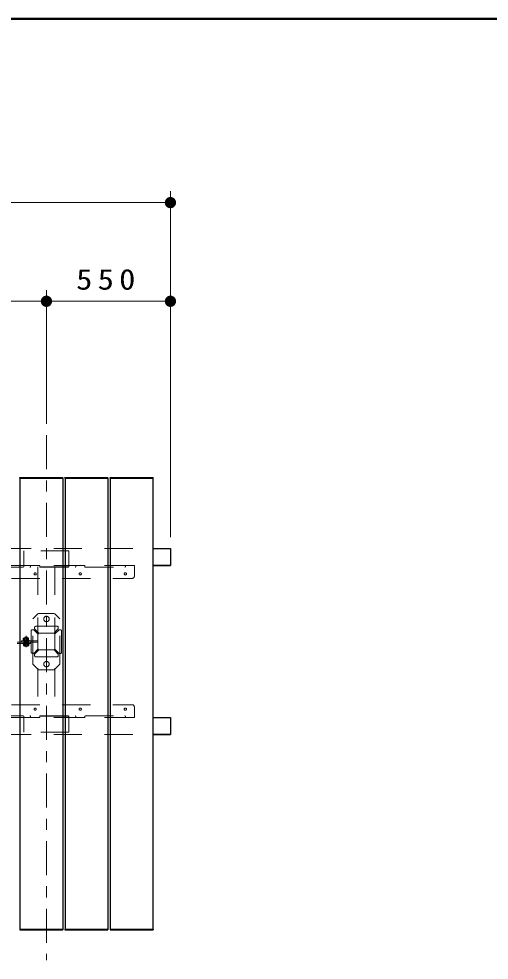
# Model space of a CAD drawing. Units: millimetres on the paper, with parts at other scales. Extents: x -385 to 0, y -10 to 267.
# Drawn here: x -246.6 to -204.9, y 183.5 to 267 of the extents above; entities that cross this region are included whole.
import ezdxf

# ---------------------------------------------------------------- set-up
doc = ezdxf.new("R2010")
doc.units = ezdxf.units.MM
for name, pattern in [('USER1', [4.5, 2.5, -2]), ('USER2', [6, 3, -1, 1, -1]), ('USER3', [8, 3, -1, 1, -1, 1, -1])]:
    doc.linetypes.add(name, pattern=pattern)
doc.layers.add('LY_1', color=7, linetype='Continuous', lineweight=25)
doc.layers.add('LY_2', color=7, linetype='Continuous', lineweight=13)
doc.styles.add('ＭＳ ゴシック', font='')
doc.styles.get('ＭＳ ゴシック').set_extended_font_data('MS Gothic')

# ---------------------------------------------------------------- blocks, each defined once
blk = doc.blocks.new('filled_dot')
at = {"color": 0, "linetype": 'Continuous', "lineweight": -2, "const_width": 1.25}
blk.add_lwpolyline([(-0.625, 0, 1), (0.625, 0, 1)], format="xyb", close=True, dxfattribs=at)

msp = doc.modelspace()

# ---------------------------------------------------------------- linework, layer by layer
at = {"layer": 'LY_1', "lineweight": 13}
for p, q in [((-233.177, 221.031), (-233.177, 251.704)), ((-309.177, 250.704), (-233.177, 250.704)), ((-244.177, 231.074), (-244.177, 242.953)), ((-298.177, 241.953), (-244.177, 241.953)), ((-244.177, 241.953), (-233.177, 241.953))]:
    msp.add_line(p, q, dxfattribs=at)
at = {"layer": 'LY_1', "color": 2, "linetype": 'USER2', "lineweight": 13}
msp.add_line((-244.177, 230.074), (-244.177, 183.526), dxfattribs=at)
at = {"layer": 'LY_1', "color": 131}
for p, q in [((-246.537, 226.281), (-246.537, 226.333)), ((-246.537, 226.333), (-242.717, 226.333)), ((-246.537, 226.281), (-242.717, 226.281)), ((-246.527, 226.281), (-246.527, 186.281)), ((-242.727, 226.281), (-242.727, 186.281)), ((-242.717, 226.281), (-242.717, 226.333)), ((-242.537, 226.281), (-242.537, 226.333)), ((-242.537, 226.333), (-238.717, 226.333)), ((-242.537, 226.281), (-238.717, 226.281)), ((-242.527, 226.281), (-242.527, 186.281)), ((-238.727, 226.281), (-238.727, 186.281)), ((-238.717, 226.281), (-238.717, 226.333)), ((-238.537, 226.281), (-238.537, 226.333)), ((-238.537, 226.333), (-234.717, 226.333)), ((-238.537, 226.281), (-234.717, 226.281)), ((-238.527, 226.281), (-238.527, 186.281)), ((-234.727, 226.281), (-234.727, 186.281)), ((-234.717, 226.281), (-234.717, 226.333)), ((-246.537, 186.281), (-242.717, 186.281)), ((-246.537, 186.281), (-246.537, 186.229)), ((-246.537, 186.229), (-242.717, 186.229)), ((-242.717, 186.281), (-242.717, 186.229)), ((-242.537, 186.281), (-238.717, 186.281)), ((-242.537, 186.281), (-242.537, 186.229)), ((-242.537, 186.229), (-238.717, 186.229)), ((-238.717, 186.281), (-238.717, 186.229)), ((-238.537, 186.281), (-234.717, 186.281)), ((-238.537, 186.281), (-238.537, 186.229)), ((-238.537, 186.229), (-234.717, 186.229)), ((-234.717, 186.281), (-234.717, 186.229))]:
    msp.add_line(p, q, dxfattribs=at)
at = {"layer": 'LY_1', "color": 4, "linetype": 'USER1', "lineweight": 13}
for p, q in [((-306.527, 220.031), (-234.737, 220.031)), ((-306.527, 218.531), (-234.737, 218.531)), ((-306.527, 205.031), (-234.737, 205.031)), ((-306.527, 203.531), (-234.737, 203.531))]:
    msp.add_line(p, q, dxfattribs=at)
at = {"layer": 'LY_1', "linetype": 'USER1', "lineweight": 13}
for p, q in [((-242.177, 219.831), (-246.177, 219.831)), ((-246.177, 218.531), (-246.177, 219.831)), ((-242.177, 218.531), (-242.177, 219.831)), ((-246.177, 218.411), (-246.177, 218.531)), ((-242.177, 218.411), (-246.177, 218.411)), ((-244.927, 218.411), (-244.927, 205.151)), ((-243.427, 218.411), (-243.427, 205.151)), ((-242.177, 218.411), (-242.177, 218.531)), ((-244.927, 214.231), (-245.377, 213.781)), ((-245.377, 209.781), (-245.377, 213.781)), ((-244.877, 214.281), (-244.927, 214.231)), ((-243.477, 214.281), (-244.877, 214.281)), ((-243.477, 214.281), (-243.427, 214.231)), ((-243.427, 214.231), (-242.977, 213.781)), ((-242.977, 209.781), (-242.977, 213.781)), ((-245.577, 211.721), (-246.777, 211.721)), ((-245.577, 211.601), (-246.777, 211.601)), ((-246.377, 211.721), (-246.377, 211.841)), ((-244.927, 211.841), (-246.377, 211.841)), ((-244.927, 211.721), (-246.377, 211.721)), ((-245.577, 211.601), (-245.577, 211.721)), ((-244.927, 209.331), (-245.377, 209.781)), ((-242.977, 209.781), (-243.427, 209.331)), ((-244.877, 209.281), (-244.927, 209.331)), ((-243.477, 209.281), (-244.877, 209.281)), ((-243.427, 209.331), (-243.477, 209.281)), ((-246.177, 205.151), (-246.177, 205.031)), ((-242.177, 205.151), (-246.177, 205.151)), ((-246.177, 205.031), (-246.177, 203.731)), ((-242.177, 205.151), (-242.177, 205.031)), ((-242.177, 205.031), (-242.177, 203.731)), ((-242.177, 203.731), (-246.177, 203.731))]:
    msp.add_line(p, q, dxfattribs=at)
at = {"layer": 'LY_1', "color": 4}
for p, q in [((-234.737, 220.031), (-233.177, 220.031)), ((-233.177, 220.031), (-233.177, 218.531)), ((-234.737, 218.531), (-233.177, 218.531)), ((-233.177, 218.531), (-234.737, 218.531)), ((-234.737, 205.031), (-233.177, 205.031)), ((-233.177, 205.031), (-233.177, 203.531)), ((-234.737, 203.531), (-233.177, 203.531)), ((-233.177, 203.531), (-234.737, 203.531))]:
    msp.add_line(p, q, dxfattribs=at)
at = {"layer": 'LY_1'}
for p, q in [((-234.737, 220.031), (-233.177, 220.031)), ((-246.197, 212.068), (-246.157, 212.091)), ((-246.197, 211.891), (-246.197, 212.068)), ((-245.797, 212.091), (-246.157, 212.091)), ((-246.097, 212.091), (-246.097, 212.151)), ((-245.857, 212.151), (-246.097, 212.151)), ((-246.087, 211.891), (-246.087, 212.068)), ((-245.867, 211.891), (-245.867, 212.068)), ((-245.857, 212.091), (-245.857, 212.151)), ((-245.758, 212.068), (-245.797, 212.091)), ((-245.758, 211.891), (-245.758, 212.068)), ((-246.217, 211.841), (-246.217, 211.891)), ((-246.217, 211.891), (-245.737, 211.891)), ((-246.217, 211.841), (-245.737, 211.841)), ((-246.217, 211.551), (-246.217, 211.601)), ((-245.737, 211.601), (-246.217, 211.601)), ((-245.737, 211.551), (-246.217, 211.551)), ((-246.197, 211.891), (-245.758, 211.891)), ((-246.197, 211.551), (-246.197, 211.424)), ((-246.197, 211.424), (-246.157, 211.401)), ((-246.157, 211.401), (-245.797, 211.401)), ((-246.087, 211.551), (-246.087, 211.424)), ((-245.867, 211.551), (-245.867, 211.424)), ((-245.758, 211.424), (-245.797, 211.401)), ((-245.758, 211.551), (-245.758, 211.424)), ((-245.737, 211.891), (-245.737, 211.841)), ((-245.737, 211.601), (-245.737, 211.551))]:
    msp.add_line(p, q, dxfattribs=at)
at = {"layer": 'LY_1', "color": 190, "linetype": 'USER1', "lineweight": 13}
for p, q in [((-248.717, 218.371), (-245.637, 218.371)), ((-245.577, 218.531), (-244.777, 218.531)), ((-245.577, 218.531), (-245.577, 218.431)), ((-244.777, 218.531), (-244.777, 218.431)), ((-244.717, 218.371), (-241.637, 218.371)), ((-241.577, 218.531), (-240.777, 218.531)), ((-241.577, 218.531), (-241.577, 218.431)), ((-240.777, 218.531), (-240.777, 218.431)), ((-240.717, 218.371), (-237.237, 218.371)), ((-237.177, 218.531), (-236.377, 218.531)), ((-237.177, 218.531), (-237.177, 218.431)), ((-236.377, 218.531), (-236.377, 217.581)), ((-269.777, 217.381), (-236.577, 217.381)), ((-269.777, 206.181), (-236.577, 206.181)), ((-236.377, 205.031), (-236.377, 205.981)), ((-248.717, 205.191), (-245.637, 205.191)), ((-245.577, 205.031), (-245.577, 205.131)), ((-245.577, 205.031), (-244.777, 205.031)), ((-244.777, 205.031), (-244.777, 205.131)), ((-244.717, 205.191), (-241.637, 205.191)), ((-241.577, 205.031), (-241.577, 205.131)), ((-241.577, 205.031), (-240.777, 205.031)), ((-240.777, 205.031), (-240.777, 205.131)), ((-240.717, 205.191), (-237.237, 205.191)), ((-237.177, 205.031), (-237.177, 205.131)), ((-237.177, 205.031), (-236.377, 205.031))]:
    msp.add_line(p, q, dxfattribs=at)
at = {"layer": 'LY_1', "linetype": 'USER3', "lineweight": 13}
for p, q in [((-245.227, 213.031), (-245.227, 212.943)), ((-244.856, 212.531), (-245.198, 212.872)), ((-243.227, 213.131), (-245.127, 213.131)), ((-243.498, 212.531), (-243.156, 212.872)), ((-243.127, 213.031), (-243.127, 212.943)), ((-245.527, 212.731), (-245.527, 210.831)), ((-245.427, 212.831), (-245.339, 212.831)), ((-244.927, 212.46), (-245.269, 212.802)), ((-244.927, 211.102), (-244.927, 212.46)), ((-244.856, 212.531), (-243.498, 212.531)), ((-243.427, 212.46), (-243.086, 212.802)), ((-243.427, 212.46), (-243.427, 211.102)), ((-242.927, 212.831), (-243.015, 212.831)), ((-242.827, 210.831), (-242.827, 212.731)), ((-245.427, 210.731), (-245.339, 210.731)), ((-244.927, 211.102), (-245.269, 210.76)), ((-245.227, 210.531), (-245.227, 210.619)), ((-244.856, 211.031), (-245.198, 210.689)), ((-245.127, 210.431), (-243.227, 210.431)), ((-243.498, 211.031), (-244.856, 211.031)), ((-243.498, 211.031), (-243.156, 210.689)), ((-243.427, 211.102), (-243.086, 210.76)), ((-243.127, 210.531), (-243.127, 210.619)), ((-242.927, 210.731), (-243.015, 210.731))]:
    msp.add_line(p, q, dxfattribs=at)
at = {"layer": 'LY_1', "linetype": 'USER2', "lineweight": 13}
msp.add_line((-245.977, 211.285), (-245.977, 212.281), dxfattribs=at)
msp.add_line((-245.977, 211.285), (-245.977, 212.281), dxfattribs=at)
at = {"layer": 'LY_1', "color": 3, "linetype": 'USER3', "lineweight": 13}
for p, q in [((-244.927, 212.403), (-244.927, 211.159)), ((-243.555, 212.531), (-244.799, 212.531)), ((-243.427, 211.159), (-243.427, 212.403)), ((-244.799, 211.031), (-243.555, 211.031))]:
    msp.add_line(p, q, dxfattribs=at)
at = {"layer": 'LY_1', "color": 190, "linetype": 'USER1', "lineweight": 13}
for centre in [(-245.177, 217.781), (-241.177, 217.781), (-237.177, 217.781), (-245.177, 205.781), (-241.177, 205.781), (-237.177, 205.781)]:
    msp.add_circle(centre, 0.1, dxfattribs=at)
at = {"layer": 'LY_1', "linetype": 'USER1', "lineweight": 13}
for centre in [(-244.177, 213.781), (-244.177, 209.781)]:
    msp.add_circle(centre, 0.24, dxfattribs=at)
at = {"layer": 'LY_1', "color": 190, "linetype": 'USER1', "lineweight": 13}
for centre, radius, start, end in [((-245.637, 218.431), 0.06, 270, 0), ((-244.717, 218.431), 0.06, 180, 270), ((-241.637, 218.431), 0.06, 270, 0), ((-240.717, 218.431), 0.06, 180, 270), ((-237.237, 218.431), 0.06, 270, 0), ((-236.577, 217.581), 0.2, 270, 0), ((-236.577, 205.981), 0.2, 0, 90), ((-245.637, 205.131), 0.06, 0, 90), ((-244.717, 205.131), 0.06, 90, 180), ((-241.637, 205.131), 0.06, 0, 90), ((-240.717, 205.131), 0.06, 90, 180), ((-237.237, 205.131), 0.06, 0, 90)]:
    msp.add_arc(centre, radius, start, end, dxfattribs=at)
at = {"layer": 'LY_1', "linetype": 'USER3', "lineweight": 13}
for centre, start, end in [((-245.127, 213.031), 90, 180), ((-245.127, 212.943), 180, 225), ((-243.227, 213.031), 0, 90), ((-243.227, 212.943), 315, 0), ((-245.427, 212.731), 90, 180), ((-245.339, 212.731), 45, 90), ((-243.015, 212.731), 90, 135), ((-242.927, 212.731), 0, 90), ((-245.427, 210.831), 180, 270), ((-245.339, 210.831), 270, 315), ((-245.127, 210.619), 135, 180), ((-245.127, 210.531), 180, 270), ((-243.227, 210.531), 270, 0), ((-243.227, 210.619), 0, 45), ((-243.015, 210.831), 225, 270), ((-242.927, 210.831), 270, 0)]:
    msp.add_arc(centre, 0.1, start, end, dxfattribs=at)
at = {"layer": 'LY_1'}
for centre, radius, start, end in [((-246.142, 211.988), 0.0971, 55.61586, 124.38414), ((-245.977, 211.722), 0.363, 72.41211, 107.58789), ((-245.813, 211.988), 0.0971, 55.61586, 124.38414), ((-246.142, 211.519), 0.11, 240.00001, 299.99999), ((-245.977, 211.677), 0.276, 246.57346, 293.42654), ((-245.813, 211.519), 0.11, 240.00001, 299.99999)]:
    msp.add_arc(centre, radius, start, end, dxfattribs=at)
at = {"layer": 'LY_1', "color": 3, "linetype": 'USER3', "lineweight": 13}
for centre, start, end in [((-244.799, 212.403), 90, 180), ((-243.555, 212.403), 0, 90), ((-244.799, 211.159), 180, 270), ((-243.555, 211.159), 270, 0)]:
    msp.add_arc(centre, 0.128, start, end, dxfattribs=at)
at = {"layer": 'LY_2', "lineweight": 50}
msp.add_line((0, 267), (-385, 267), dxfattribs=at)

# ---------------------------------------------------------------- block references
at = {"layer": 'LY_1', "lineweight": 13, "xscale": 0.4, "yscale": 0.4, "rotation": 180}
for p in [(-233.177, 250.704), (-244.177, 241.953), (-233.177, 241.953)]:
    msp.add_blockref('filled_dot', p, dxfattribs=at)
at = {"layer": 'LY_1', "lineweight": 13, "xscale": 0.4, "yscale": 0.4}
msp.add_blockref('filled_dot', (-244.177, 241.953), dxfattribs=at)

# ---------------------------------------------------------------- texts
at = {"layer": 'LY_1', "insert": (-238.677, 242.953), "char_height": 1.833, "attachment_point": 8, "style": 'ＭＳ ゴシック'}
msp.add_mtext('\\T1.33;\\W1.15;550', dxfattribs=at)

doc.saveas('drawing.dxf')
